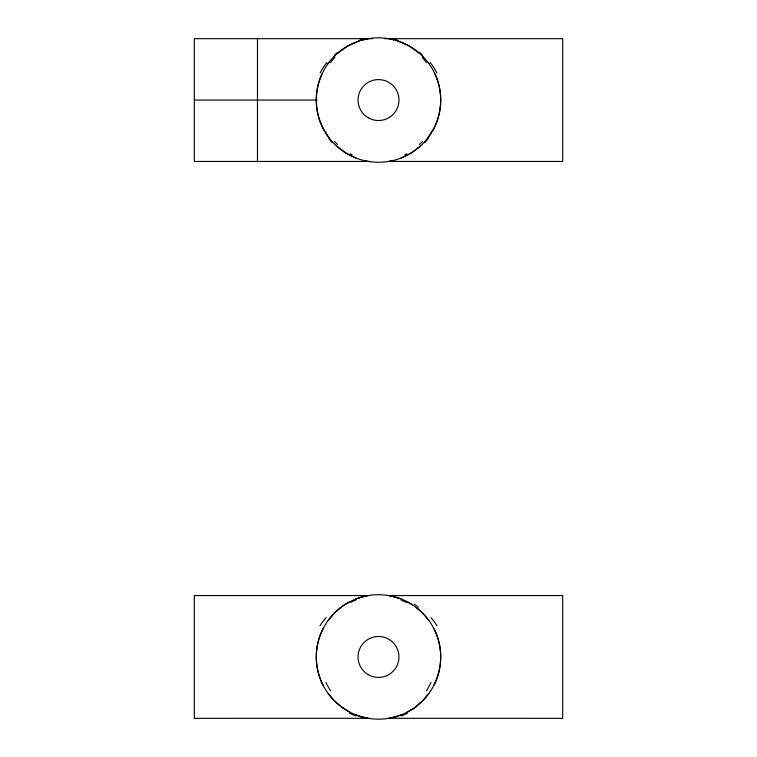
<?xml version="1.0" encoding="UTF-8"?>
<svg xmlns="http://www.w3.org/2000/svg" width="757" height="757" viewBox="0 0 757 757"><rect width="100%" height="100%" fill="white"/><g stroke="black" fill="none" stroke-linecap="round" stroke-linejoin="round"><path stroke-width="1.14" d="M321.952 74.139C313.644 91.938 314.562 113.654 324.356 130.687M323.088 628.66C314.051 646.081 314.051 667.788 323.078 685.199M433.922 685.199C442.949 667.788 442.949 646.081 433.912 628.66M432.644 130.687C441.549 115.13 443.186 95.656 436.978 78.832M431.49 132.645L427.478 138.408M328.055 63.654L329.532 61.696M328.207 620.324L334.603 612.867L341.662 606.811M428.793 693.554L423.078 700.329L416.17 706.442M334.083 56.51L334.878 55.715M420.845 145.628L411.43 152.838L400.869 158.109M337.357 53.397L347.775 45.969L359.613 40.783M343.337 605.628L350.046 601.626M412.754 708.874L406.963 712.261M355.856 599.005L359.632 597.661M401.144 714.882L397.368 716.217M360.559 597.377L368.394 595.56L194.322 595.551L194.322 718.336L368.224 718.298M396.441 716.51L388.909 718.27M363.53 39.676L365.111 39.307M392.448 160.683L389.751 161.241M367.306 38.862L368.11 38.721M388.757 718.298L562.678 718.336L562.678 595.551L388.54 595.551L396.441 597.377M372.595 38.664L194.322 38.664L194.322 161.449L370.239 161.449M384.405 38.664L562.678 38.664L562.678 161.449L388.54 161.449M194.322 100.056L317.107 100.056M368.091 718.27L360.559 716.51M389.221 38.777L389.694 38.862M366.795 161.156L364.552 160.683M391.889 39.307L393.47 39.676M397.368 597.661L401.144 599.005M359.632 716.217L355.856 714.882M397.387 40.783L409.225 45.969L419.643 53.397M356.131 158.109L345.57 152.838L336.155 145.628M406.954 601.626L412.754 605.013M350.037 712.261L343.337 708.259M341.662 707.076L334.603 701.02L328.207 693.554M416.18 607.445L423.087 613.558L428.793 620.324M422.122 55.715L422.917 56.51M427.468 61.696L428.945 63.654M329.522 138.408L325.51 132.645M435.048 74.139L435.493 75.132A70.609 66.209 -16.1 0 1 436.959 78.842M257.475 38.702L257.475 161.421M359.253 597.945A12.074 1.486 -20.9 0 1 360.124 597.67M350.765 602.402A22.663 7.21 -24.6 0 1 355.866 600.102M341.492 606.792A18.972 5.678 -29.9 0 1 343.195 605.572M319.993 625.793A71.518 57.437 70.5 0 1 326.04 617.627M330.468 690.753A71.499 50.974 -85.9 0 1 326.04 682.473M343.47 708.211A18.944 5.431 30.1 0 1 341.833 707.047M355.837 715.923A22.842 9.377 24.6 0 1 349.337 713.018M360.985 716.794A12.017 1.751 21.6 0 1 360.001 716.501M396.876 597.67A12.074 1.486 20.9 0 1 397.747 597.945M401.134 600.102A22.663 7.21 24.6 0 1 406.235 602.402M414.41 604.247A20.855 7.684 28.9 0 1 418.375 607.294M430.96 617.627A71.518 57.437 -70.5 0 1 437.007 625.793M430.96 682.473A71.499 50.974 85.9 0 1 426.532 690.753M416.681 706.48A20.808 6.425 -29.5 0 1 413.095 709.035M407.663 713.018A22.842 9.377 -24.6 0 1 401.163 715.923M396.999 716.501A12.017 1.751 -21.6 0 1 396.015 716.794M430.127 62.481A67.07 59.169 -70.3 0 1 436.827 72.956M422.198 57.305A75.955 66.162 -70.5 0 1 426.456 62.623M420.163 52.895A76.06 67.865 -33.8 0 1 422.586 55.308M391.956 38.91A7.882 1.495 19.1 0 1 397.188 40.083M394.085 39.951A19.625 0.643 15.5 0 1 392.855 39.553M406.925 153.926A19.928 0.7 -17.2 0 1 404.919 154.532M422.605 141.379A56.264 44.161 -25 0 1 419.406 144.483M428.055 138.739A61.752 53.946 -15.7 0 1 424.686 142.761M432.285 130.649A51.022 31.851 -39.1 0 1 431.13 132.589M352.081 154.532A19.928 0.7 17.2 0 1 350.075 153.926M337.594 144.483A56.264 44.161 25 0 1 334.395 141.379M332.314 142.761A61.752 53.946 15.7 0 1 328.945 138.739M325.87 132.589A51.022 31.851 39.1 0 1 324.715 130.649M320.173 72.956A67.07 59.169 70.3 0 1 326.873 62.481M330.544 62.623A75.955 66.162 70.5 0 1 334.802 57.305M334.414 55.308A76.06 67.865 33.8 0 1 336.837 52.895M359.812 40.083A7.882 1.495 -19.1 0 1 365.044 38.91M364.145 39.553A19.625 0.643 -15.5 0 1 362.915 39.951M347.397 153.936A62.206 62.206 0 0 0 440.706 100.056A62.206 62.206 0 0 0 347.397 46.186A62.206 62.206 0 0 0 347.397 153.936M347.397 710.814A62.206 62.206 0 0 0 440.706 656.944A62.206 62.206 0 0 0 347.397 603.064A62.206 62.206 0 0 0 347.397 710.814M368.167 674.61A20.467 20.467 0 0 0 398.967 657.057A20.467 20.467 0 0 0 368.366 639.163A20.467 20.467 0 0 0 368.167 674.61M368.167 117.723A20.467 20.467 0 0 0 398.967 100.179A20.467 20.467 0 0 0 368.366 82.276A20.467 20.467 0 0 0 368.167 117.723"/></g></svg>
